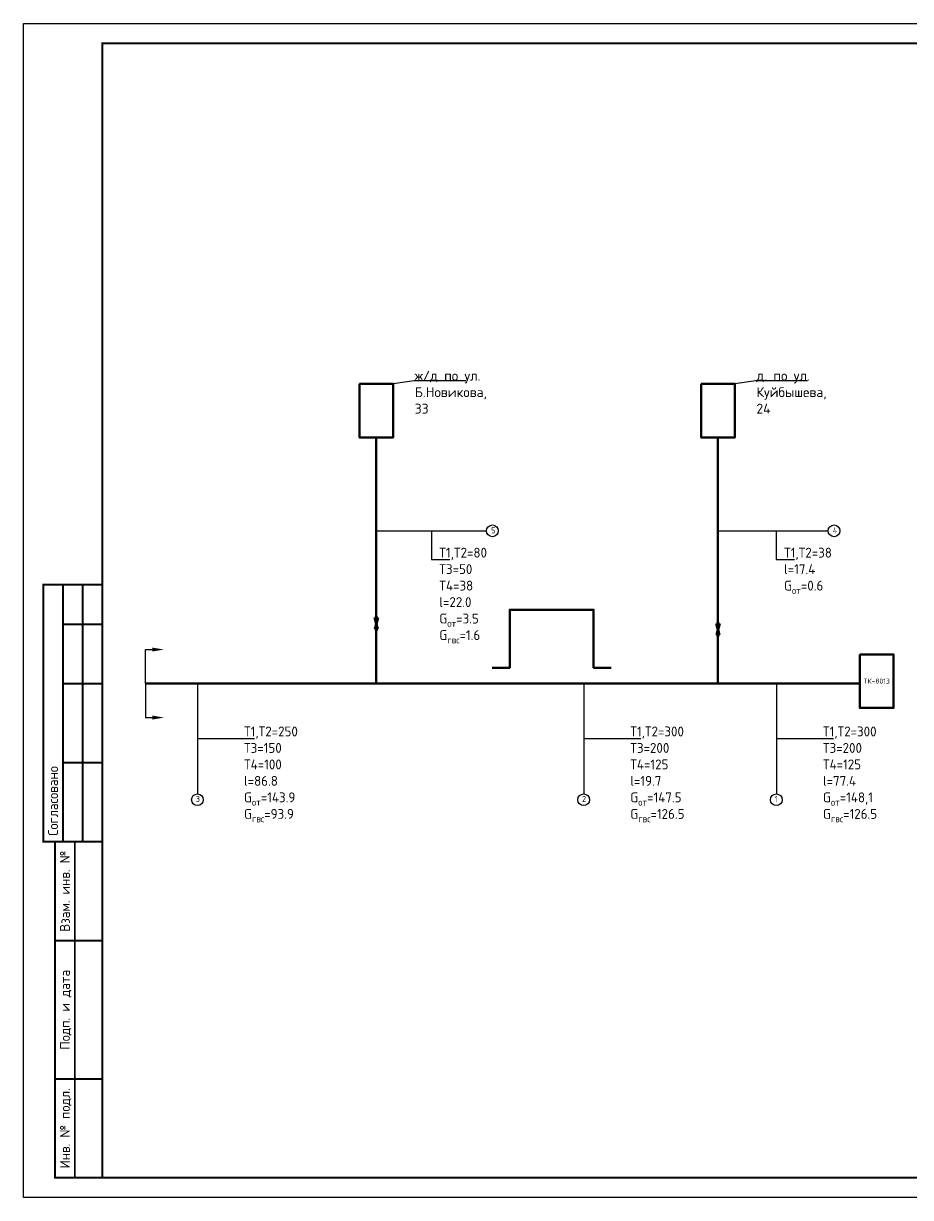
# Model space of a CAD drawing. Header units: metres. Extents: x 1981 to 7362, y 1229 to 3678.
# Drawn here: x 3648.4 to 3872.9, y 1424.4 to 1721.4 of the extents above; entities that cross this region are included whole.
import ezdxf
from ezdxf import colors
from ezdxf.entities.mleader import LeaderData, LeaderLine
from ezdxf.enums import TextEntityAlignment as Align
from ezdxf.math import Vec2, Vec3

# ---------------------------------------------------------------- set-up
doc = ezdxf.new("R2010")
doc.units = ezdxf.units.M
doc.layers.add('Основной', color=255, linetype='Continuous', lineweight=50)
doc.layers.add('Размерный', color=4, linetype='Continuous', lineweight=30)
doc.layers.add('Форматы', color=7, linetype='Continuous')
doc.styles.add('-ISOCPEUR-', font='isocpeur.ttf')
doc.styles.add('GOST-2.304_Type-B', font='GOST Common.ttf')
doc.styles.get("Standard").update_dxf_attribs({"font": 'GOST Common.ttf'})

# ---------------------------------------------------------------- blocks, each defined once
blk = doc.blocks.new('_None')
blk = doc.blocks.new('*U163')
blk.add_lwpolyline([(0, 0), (420, 0), (420, -297), (0, -297)], close=True)
at = {"const_width": 0.5}
blk.add_lwpolyline([(20, -5), (415, -5), (415, -292), (20, -292)], close=True, dxfattribs=at)
for points in [[(20, -207), (5, -207), (5, -142), (20, -142)], [(10, -142), (10, -207)], [(15, -142), (15, -207)], [(10, -152), (20, -152)], [(10, -167), (20, -167)], [(10, -187), (20, -187)], [(20, -292), (8, -292), (8, -207), (20, -207)], [(13, -207), (13, -292)], [(8, -232), (20, -232)], [(8, -267), (20, -267)]]:
    blk.add_lwpolyline(points, dxfattribs=at)
at = {"style": 'GOST-2.304_Type-B'}
blk.add_text('Согласовано', height=2.5, rotation=90, dxfattribs=at).set_placement((7.5, -205.5), align=Align.MIDDLE_LEFT)
for s, p in [('Взам. инв. №', (10.5, -219.5)), ('Подп. и дата', (10.5, -249.5)), ('Инв. № подл.', (10.5, -279.5))]:
    blk.add_text(s, height=2.5, rotation=90, dxfattribs=at).set_placement(p, align=Align.MIDDLE_CENTER)
blk.add_attdef('РАЗРАБОТАЛ', text='', height=2.5, dxfattribs=at).set_placement((250.5, -264.22), align=Align.MIDDLE_LEFT)
at = {"style": 'GOST-2.304_Type-B', "flags": 8}
for tag, height, p in [('ДАТА', 2.5, (290.07, -264.4)), ('ЛИСТ', 3, (386.39, -271.92)), ('ЛИСТОВ', 3, (403.89, -271.92)), ('ФОРМАТ', 3, (380.97, -294.75))]:
    blk.add_attdef(tag, text='', height=height, dxfattribs=at).set_placement(p, align=Align.MIDDLE_CENTER)
at = {"style": 'GOST-2.304_Type-B'}
blk.add_attdef('ПРОВЕРИЛ', (250.75, -270.73), '', height=2.5, dxfattribs=at)
at = {"lineweight": 30, "flags": 104}
for tag, p in [('ТЕПЛОВЫЕ_СЕТИ', (330, -269.5)), ('ИМЯ_ЧЕРТЕЖА', (330, -284.5))]:
    blk.add_attdef(tag, text='', height=3, dxfattribs=at).set_placement(p, align=Align.MIDDLE_CENTER)

msp = doc.modelspace()

# ---------------------------------------------------------------- linework, layer by layer
for p, q in [((3737.722, 1593.086), (3765.629, 1593.086)), ((3824.201, 1593.086), (3852.108, 1593.086)), ((3692.452, 1554.445), (3692.452, 1526.538)), ((3790.22, 1554.445), (3790.22, 1526.538)), ((3838.983, 1554.445), (3838.983, 1526.538))]:
    msp.add_line(p, q)
at = {"lineweight": 60}
for p, q in [((3737.321, 1571.131), (3738.124, 1571.131)), ((3738.124, 1568.241), (3737.321, 1571.131)), ((3738.124, 1571.131), (3737.321, 1568.241)), ((3737.321, 1568.241), (3738.124, 1568.241)), ((3823.8, 1569.677), (3824.602, 1569.677)), ((3824.602, 1566.788), (3823.8, 1569.677)), ((3824.602, 1569.677), (3823.8, 1566.788)), ((3823.8, 1566.788), (3824.602, 1566.788))]:
    msp.add_line(p, q, dxfattribs=at)
at = {"lineweight": 50}
msp.add_line((3737.722, 1554.445), (3737.722, 1568.241), dxfattribs=at)
for points in [[(3733.436, 1630.253), (3742.009, 1630.253), (3742.009, 1616.725), (3733.436, 1616.725)], [(3819.915, 1630.253), (3828.488, 1630.253), (3828.488, 1616.725), (3819.915, 1616.725)], [(3860.078, 1561.834), (3868.651, 1561.834), (3868.651, 1548.306), (3860.078, 1548.306)]]:
    msp.add_lwpolyline(points, close=True, dxfattribs=at)
for points in [[(3737.722, 1571.131), (3737.722, 1616.725)], [(3824.201, 1569.677), (3824.201, 1616.725)], [(3797.193, 1558.445), (3792.741, 1558.445), (3792.741, 1573.137), (3771.488, 1573.137), (3771.488, 1558.445), (3767.036, 1558.445)], [(3824.201, 1554.445), (3824.201, 1566.788)], [(3860.078, 1554.445), (3679.271, 1554.445)]]:
    msp.add_lwpolyline(points, dxfattribs=at)
for centre in [(3767.112, 1593.086), (3853.591, 1593.086), (3692.452, 1525.055), (3790.22, 1525.055), (3838.983, 1525.055)]:
    msp.add_circle(centre, 1.483)
at = {"layer": 'Основной', "lineweight": 25}
for points in [[(3760.387, 1631.063), (3747.306, 1631.063), (3742.009, 1630.253)], [(3846.866, 1631.063), (3833.785, 1631.063), (3828.488, 1630.253)]]:
    msp.add_lwpolyline(points, dxfattribs=at)
at = {"layer": 'Размерный', "color": 7, "lineweight": 30}
for p, q in [((3679.27, 1554.445), (3679.274, 1563.051)), ((3679.274, 1563.051), (3681.02, 1563.05)), ((3679.27, 1554.445), (3679.274, 1545.839)), ((3679.274, 1545.839), (3681.02, 1545.84))]:
    msp.add_line(p, q, dxfattribs=at)
for points in [[(3681.02, 1562.552), (3684.011, 1563.049), (3681.021, 1563.548)], [(3681.02, 1546.338), (3684.011, 1545.841), (3681.021, 1545.342)]]:
    msp.add_solid(points, dxfattribs=at)

# ---------------------------------------------------------------- block references
at = {"layer": 'Форматы'}
msp.add_blockref('*U163', (3648.421, 1721.43), dxfattribs=at)

# ---------------------------------------------------------------- texts
at = {"char_height": 1.5, "attachment_point": 1, "style": '-ISOCPEUR-'}
for s, insert in [('5', (3766.792, 1593.951)), ('4', (3853.271, 1593.951)), ('3', (3692.023, 1526.008)), ('2', (3789.791, 1526.008)), ('1', (3838.554, 1526.008))]:
    msp.add_mtext_dynamic_manual_height_columns(s, width=3.17985, gutter_width=6.25, heights=[0], dxfattribs=dict(at, insert=insert))
at = {"lineweight": 25, "insert": (3864.365, 1555.07), "char_height": 1.25, "attachment_point": 5}
msp.add_mtext_dynamic_manual_height_columns('ТК-8013', width=8.573, gutter_width=6.25, heights=[0], dxfattribs=at)
at = {"layer": 'Основной', "lineweight": 25, "char_height": 2.5, "attachment_point": 1, "style": '-ISOCPEUR-'}
for s, insert in [('ж/д по ул. Б.Новикова, 33', (3747.455, 1633.575)), ('д. по ул. Куйбышева, 24', (3833.934, 1633.575))]:
    msp.add_mtext_dynamic_manual_height_columns(s, width=20.68505, gutter_width=8.75, heights=[0], dxfattribs=dict(at, insert=insert))

# ---------------------------------------------------------------- leaders
at = {"lineweight": 25}
ml = msp.add_multileader_mtext('Standard', dxfattribs=at)
ml.set_content('\\A1;Т1,Т2=80\\PТ3=50\\PТ4=38\\Pl=22.0\\PG{\\H0.7x;\\S^ от;}=3.5\\PG{\\H0.7x;\\S^ гвс;\\H1.42857x;=1.6}', color=256)
ml.set_leader_properties()
ml.set_arrow_properties(name='NONE')
ml.build(insert=Vec2(0, 0))
ml.multileader.update_dxf_attribs({"text_left_attachment_type": 6, "text_right_attachment_type": 6, "dogleg_length": 2, "arrow_head_size": 1.25})
ctx = ml.context
ctx.base_point, ctx.char_height, ctx.arrow_head_size, ctx.landing_gap_size, ctx.plane_origin = Vec3(3752.676, 1585.809), 2.5, 1.25, 1, Vec3(3751.676, 1593.086)
ctx.left_attachment, ctx.right_attachment = 6, 6
notes = []
notes.append((ctx, [(0, (1, 1, 0), (3751.676, 1585.809), (1, 0), 1, [(0, [(3751.676, 1593.086)], 0, [])])]))
ctx.mtext.insert, ctx.mtext.width, ctx.mtext.flow_direction = Vec3(3753.676, 1588.809), 2.625, 5
ml = msp.add_multileader_mtext('Standard', dxfattribs=at)
ml.set_content('\\A1;Т1,Т2=38\\Pl=17.4\\PG{\\H0.7x;\\S^ от;}=0.6', color=256)
ml.set_leader_properties()
ml.set_arrow_properties(name='NONE')
ml.build(insert=Vec2(0, 0))
ml.multileader.update_dxf_attribs({"text_left_attachment_type": 6, "text_right_attachment_type": 6, "dogleg_length": 2, "arrow_head_size": 1.25})
ctx = ml.context
ctx.base_point, ctx.char_height, ctx.arrow_head_size, ctx.landing_gap_size, ctx.plane_origin = Vec3(3839.935, 1585.809), 2.5, 1.25, 1, Vec3(3838.935, 1585.809)
ctx.left_attachment, ctx.right_attachment = 6, 6
notes.append((ctx, [(0, (1, 1, 0), (3838.935, 1585.809), (1, 0), 1, [(0, [(3838.935, 1593.086)], 0, [])])]))
ctx.mtext.insert, ctx.mtext.width, ctx.mtext.flow_direction = Vec3(3840.935, 1588.809), 2.625, 5
ml = msp.add_multileader_mtext('Standard', dxfattribs=at)
ml.set_content('\\A1;Т1,Т2=250\\PТ3=150\\PТ4=100\\Pl=86.8\\PG{\\H0.7x;\\S^ от;}=143.9\\PG{\\H0.7x;\\S^ гвс;\\H1.42857x;=93.9}', color=256)
ml.set_leader_properties()
ml.set_arrow_properties(name='NONE')
ml.build(insert=Vec2(0, 0))
ml.multileader.update_dxf_attribs({"text_left_attachment_type": 6, "text_right_attachment_type": 6, "dogleg_length": 2, "arrow_head_size": 1.25})
ctx = ml.context
ctx.base_point, ctx.char_height, ctx.arrow_head_size, ctx.landing_gap_size, ctx.plane_origin = Vec3(3703.24, 1540.578), 2.5, 1.25, 1, Vec3(3692.755, 1540.578)
ctx.left_attachment, ctx.right_attachment = 6, 6
notes.append((ctx, [(0, (1, 1, 0), (3702.24, 1540.578), (1, 0), 1, [(0, [(3692.755, 1540.578)], 0, [])])]))
ctx.mtext.insert, ctx.mtext.width, ctx.mtext.flow_direction = Vec3(3704.24, 1543.578), 2.625, 5
ml = msp.add_multileader_mtext('Standard', dxfattribs=at)
ml.set_content('\\A1;Т1,Т2=300\\PТ3=200\\PТ4=125\\Pl=19.7\\PG{\\H0.7x;\\S^ от;}=147.5\\PG{\\H0.7x;\\S^ гвс;\\H1.42857x;=126.5}', color=256)
ml.set_leader_properties()
ml.set_arrow_properties(name='NONE')
ml.build(insert=Vec2(0, 0))
ml.multileader.update_dxf_attribs({"text_left_attachment_type": 6, "text_right_attachment_type": 6, "dogleg_length": 2, "arrow_head_size": 1.25})
ctx = ml.context
ctx.base_point, ctx.char_height, ctx.arrow_head_size, ctx.landing_gap_size, ctx.plane_origin = Vec3(3801.009, 1540.578), 2.5, 1.25, 1, Vec3(3790.524, 1540.578)
ctx.left_attachment, ctx.right_attachment = 6, 6
notes.append((ctx, [(0, (1, 1, 0), (3800.009, 1540.578), (1, 0), 1, [(0, [(3790.524, 1540.578)], 0, [])])]))
ctx.mtext.insert, ctx.mtext.width, ctx.mtext.flow_direction = Vec3(3802.009, 1543.578), 2.625, 5
ml = msp.add_multileader_mtext('Standard', dxfattribs=at)
ml.set_content('\\A1;Т1,Т2=300\\PТ3=200\\PТ4=125\\Pl=77.4\\PG{\\H0.7x;\\S^ от;}=148,1\\PG{\\H0.7x;\\S^ гвс;\\H1.42857x;=126.5}', color=256)
ml.set_leader_properties()
ml.set_arrow_properties(name='NONE')
ml.build(insert=Vec2(0, 0))
ml.multileader.update_dxf_attribs({"text_left_attachment_type": 6, "text_right_attachment_type": 6, "dogleg_length": 2, "arrow_head_size": 1.25})
ctx = ml.context
ctx.base_point, ctx.char_height, ctx.arrow_head_size, ctx.landing_gap_size, ctx.plane_origin = Vec3(3849.771, 1540.578), 2.5, 1.25, 1, Vec3(3839.287, 1540.578)
ctx.left_attachment, ctx.right_attachment = 6, 6
notes.append((ctx, [(0, (1, 1, 0), (3848.771, 1540.578), (1, 0), 1, [(0, [(3839.287, 1540.578)], 0, [])])]))
ctx.mtext.insert, ctx.mtext.width, ctx.mtext.flow_direction = Vec3(3850.771, 1543.578), 2.625, 5
for ctx, leaders in notes:
    for number, flags, end, landing, length, lines in leaders:
        leader = LeaderData()
        leader.index, (leader.has_last_leader_line, leader.has_dogleg_vector, leader.attachment_direction) = number, flags
        leader.last_leader_point, leader.dogleg_vector, leader.dogleg_length = Vec3(end), Vec3(landing), length
        for number, points, colour, breaks in lines:
            line = LeaderLine()
            line.index, line.vertices, line.color, line.breaks = number, Vec3.list(points), colors.encode_raw_color(colour), breaks
            leader.lines.append(line)
        ctx.leaders.append(leader)

doc.saveas('drawing.dxf')
